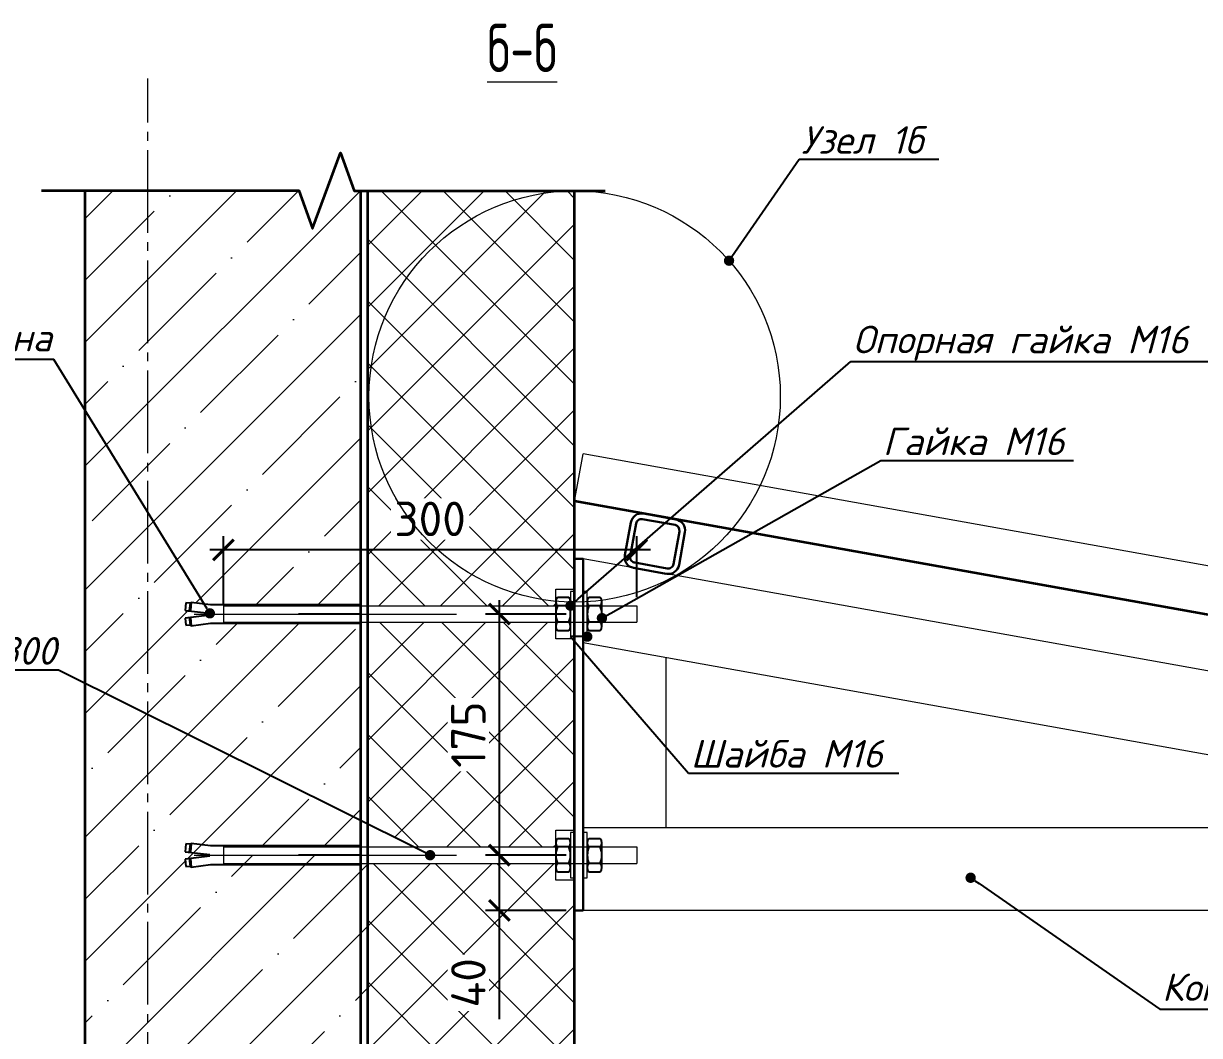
# Model space of a CAD drawing. Header units: millimetres. Extents: x -263990 to 193903, y -164417 to 240530.
# Drawn here: x -108551 to -107698, y -75352 to -74618 of the extents above; entities that cross this region are included whole.
import ezdxf
from ezdxf import colors
from ezdxf.entities.mleader import LeaderData, LeaderLine
from ezdxf.math import Vec2, Vec3

# ---------------------------------------------------------------- set-up
doc = ezdxf.new("R2010")
doc.units = ezdxf.units.MM
doc.header["$LTSCALE"] = 20
doc.linetypes.add('CENTER', pattern=[20, 15, -1.7, 1.6, -1.7])
doc.linetypes.add('DASHED', pattern=[7, 5, -2, 0])
doc.layers.get('0').update_dxf_attribs({"lineweight": 0})
doc.layers.get('Defpoints').update_dxf_attribs({"color": 4})
for name, color, linetype, lineweight in [('_4-6_ Выноски на кровле', 7, 'Continuous', 9), ('Козырьки контур', 7, 'DASHED', 18), ('Контур покрытие козырьков', 7, 'Continuous', 35), ('Лестница на кровлю', 7, 'Continuous', 18), ('Метиз', 200, 'Continuous', 25), ('Оси', 7, 'CENTER', 9), ('Оси_марки', 7, 'Continuous', 18), ('Размеры', 7, 'Continuous', 9), ('Штриховка стены', 252, 'Continuous', 5)]:
    doc.layers.add(name, color=color, linetype=linetype, lineweight=lineweight)
doc.styles.add('GOST Common', font='gost-common.ttf', dxfattribs={"width": 0.9, "height": 350})
doc.styles.add('PDF ISOCPEUR', font='isocpeur.ttf')
doc.styles.add('PDF ISOCPEUR Italic', font='isocpeui.ttf')
doc.dimstyles.new('СПДС размеры', dxfattribs={"dimscale": 100, "dimtxt": 2.5, "dimasz": 1.5, "dimexe": 1, "dimexo": 0.625, "dimgap": 1, "dimtad": 1, "dimdec": 0, "dimtxsty": 'PDF ISOCPEUR', "dimblk": 'ARCHTICK', "dimcen": 2.5, "dimdle": 1, "dimadec": 0, "dimazin": 2, "dimtfac": 0.75, "dimtdec": 0, "dimtmove": 1, "dimatfit": 3, "dimfxl": 1, "dimtfill": 1, "dimtolj": 1, "dimarcsym": 1})

# ---------------------------------------------------------------- blocks, each defined once
blk = doc.blocks.new('Рама козырька')
at = {"layer": 'Лестница на кровлю', "lineweight": 30}
for points in [[(-73.45, 283.62), (-49.95, 287.85)], [(-49.1, 283.83), (-72.81, 279.6)], [(-80.01, 274.31), (-75.77, 250.6), (-80.01, 274.31)], [(-71.75, 251.24), (-75.99, 274.94)], [(-71.75, 251.24), (-75.99, 274.94)], [(-44.56, 280.67), (-40.33, 256.96), (-44.56, 280.67)], [(-40.74, 281.44), (-36.51, 257.74)], [(-36.51, 257.74), (-40.74, 281.44)], [(-43.6, 252.3), (-67.1, 248.06)], [(-66.46, 244.25), (-42.75, 248.49)]]:
    blk.add_lwpolyline(points, dxfattribs=at)
at = {"layer": 'Лестница на кровлю', "lineweight": 18}
for points in [[(-558.56, 155.99), (-42.75, 248.49)], [(-42.75, 248.49), (-6.14, 255.05)], [(-753.29, 60.11), (-6.14, 194.09)], [(-66.04, 183.3), (-66.04, 60.11)], [(-6.14, 60.11), (-1093, 60.11), (-1093, 0), (-6.14, 0)]]:
    blk.add_lwpolyline(points, dxfattribs=at)
at = {"layer": 'Лестница на кровлю', "lineweight": 30}
blk.add_lwpolyline([(-6.14, 0), (0, 0), (0, 255.05), (-6.14, 255.05)], close=True, dxfattribs=at)
for centre, radius, start, end in [((-72.06, 275.68), 8.06, 99.86173, 189.8054), ((-48.55, 280.04), 7.94, 10.16668, 100.16669), ((-48.41, 279.98), 3.92, 10.16668, 100.16669), ((-48.41, 279.98), 3.92, 10.16668, 100.16669), ((-71.93, 275.59), 4.11, 102.8156, 189.06934), ((-44.1, 256.13), 3.87, 277.42388, 12.47476), ((-43.98, 256.05), 7.66, 278.59627, 12.73698), ((-67.96, 252), 7.94, 190.16668, 280.16669), ((-67.96, 252), 7.94, 190.16668, 280.16669), ((-67.85, 251.96), 3.97, 190.49152, 280.93473)]:
    blk.add_arc(centre, radius, start, end, dxfattribs=at)
blk = doc.blocks.new('_ArchTick')
at = {"color": 0, "linetype": 'ByBlock', "const_width": 0.15}
blk.add_lwpolyline([(-0.5, -0.5), (0.5, 0.5)], dxfattribs=at)
blk = doc.blocks.new('*D691')
at = {"layer": 'Defpoints', "color": 0, "transparency": 16777216}
for p in [(-108205.94, -75221.4), (-108151.37, -75221.4), (-108151.37, -75261.4)]:
    blk.add_point(p, dxfattribs=at)
at = {"layer": 'Размеры', "color": 0, "lineweight": -2, "transparency": 16777216}
for p, q in [((-108205.94, -75271.4), (-108205.94, -75211.4)), ((-108157.62, -75221.4), (-108215.94, -75221.4)), ((-108157.62, -75261.4), (-108215.94, -75261.4)), ((-108205.94, -75340.26), (-108205.94, -75261.4))]:
    blk.add_line(p, q, dxfattribs=at)
at = {"layer": 'Размеры', "color": 0, "lineweight": -2, "transparency": 16777216, "xscale": 15, "yscale": 15, "zscale": 15}
for p, rotation in [((-108205.94, -75221.4), 90), ((-108205.94, -75261.4), 270)]:
    blk.add_blockref('_ArchTick', p, dxfattribs=dict(at, rotation=rotation))
at = {"layer": 'Размеры', "color": 0, "transparency": 16777216, "insert": (-108228.44, -75314.01), "char_height": 25, "attachment_point": 5, "rotation": 90, "style": 'PDF ISOCPEUR', "bg_fill": 3, "box_fill_scale": 1.1, "bg_fill_color": 256, "bg_fill_true_color": 13158600, "bg_fill_transparency": 0}
blk.add_mtext('\\A1;40', dxfattribs=at)
blk = doc.blocks.new('*D692')
at = {"layer": 'Defpoints', "color": 0, "transparency": 16777216}
for p in [(-108205.94, -75046.4), (-108151.37, -75046.4), (-108151.37, -75221.4)]:
    blk.add_point(p, dxfattribs=at)
at = {"layer": 'Размеры', "color": 0, "lineweight": -2, "transparency": 16777216}
for p, q in [((-108205.94, -75231.4), (-108205.94, -75036.4)), ((-108157.62, -75046.4), (-108215.94, -75046.4)), ((-108157.62, -75221.4), (-108215.94, -75221.4))]:
    blk.add_line(p, q, dxfattribs=at)
at = {"layer": 'Размеры', "color": 0, "lineweight": -2, "transparency": 16777216, "xscale": 15, "yscale": 15, "zscale": 15}
for p, rotation in [((-108205.94, -75046.4), 90), ((-108205.94, -75221.4), 270)]:
    blk.add_blockref('_ArchTick', p, dxfattribs=dict(at, rotation=rotation))
at = {"layer": 'Размеры', "color": 0, "transparency": 16777216, "insert": (-108228.44, -75133.9), "char_height": 25, "attachment_point": 5, "rotation": 90, "style": 'PDF ISOCPEUR', "bg_fill": 3, "box_fill_scale": 1.1, "bg_fill_color": 256, "bg_fill_true_color": 13158600, "bg_fill_transparency": 0}
blk.add_mtext('\\A1;175', dxfattribs=at)
blk = doc.blocks.new('*D698')
at = {"layer": 'Defpoints', "color": 0, "transparency": 16777216}
for p in [(-108406.07, -74999.9), (-108106.31, -75040.4), (-108406.07, -75046.4)]:
    blk.add_point(p, dxfattribs=at)
at = {"layer": 'Размеры', "color": 0, "lineweight": -2, "transparency": 16777216}
for p, q in [((-108406.07, -75040.15), (-108406.07, -74989.9)), ((-108106.31, -75034.15), (-108106.31, -74989.9)), ((-108096.31, -74999.9), (-108416.07, -74999.9))]:
    blk.add_line(p, q, dxfattribs=at)
at = {"layer": 'Размеры', "color": 0, "lineweight": -2, "transparency": 16777216, "xscale": 15, "yscale": 15, "zscale": 15, "rotation": 180}
blk.add_blockref('_ArchTick', (-108406.07, -74999.9), dxfattribs=at)
at = {"layer": 'Размеры', "color": 0, "lineweight": -2, "transparency": 16777216, "xscale": 15, "yscale": 15, "zscale": 15}
blk.add_blockref('_ArchTick', (-108106.31, -74999.9), dxfattribs=at)
at = {"layer": 'Размеры', "color": 0, "transparency": 16777216, "insert": (-108256.19, -74977.4), "char_height": 25, "attachment_point": 5, "style": 'PDF ISOCPEUR', "bg_fill": 3, "box_fill_scale": 1.1, "bg_fill_color": 256, "bg_fill_true_color": 13158600, "bg_fill_transparency": 0}
blk.add_mtext('\\A1;300', dxfattribs=at)
blk = doc.blocks.new('_Dot')
at = {"color": 0, "linetype": 'ByBlock', "lineweight": -2}
blk.add_line((-0.5, 0), (-1, 0), dxfattribs=at)
at = {"color": 0, "linetype": 'ByBlock', "const_width": 0.5}
blk.add_lwpolyline([(-0.25, 0, 1), (0.25, 0, 1)], format="xyb", close=True, dxfattribs=at)

msp = doc.modelspace()

# ---------------------------------------------------------------- hatches: boundary and pattern name
at = {"layer": 'Штриховка стены'}
h = msp.add_hatch(dxfattribs=at)
h.set_pattern_fill('ANSI35', color=256, scale=10)
h.set_pattern_definition([(45, (-106592.974, -50844.34), (-44.90128, 44.90128), []), (45, (-106548.07, -50844.34), (-44.90128, 44.90128), [79.375, -15.875, 0, -15.875])])
h.paths.add_polyline_path([(-108306.3718, -74739.35055), (-108311.37197, -74739.34751), (-108321.26009, -74711.83228), (-108341.48351, -74766.69999), (-108351.37163, -74739.18475), (-108460.98755, -74739.11976), (-108460.98755, -74972.58434), (-108420.13032, -75039.12636), (-108415.47498, -75039.69806), (-108306.3718, -75039.69806)])
h.paths.add_polyline_path([(-108460.98755, -74739.11976), (-108506.3718, -74739.09286), (-108506.3718, -74898.66939), (-108460.98755, -74972.58434)])
h.paths.add_polyline_path([(-108460.98755, -74972.58434), (-108506.3718, -74898.66939), (-108506.3718, -75096.7926), (-108460.98755, -75119.3963)])
h.paths.add_polyline_path([(-108306.3718, -75053.09463), (-108415.47498, -75053.09463), (-108429.61581, -75055.07931), (-108430.11197, -75054.33506), (-108433.33707, -75054.58314), (-108433.83324, -75049.37337), (-108417.222, -75047.29696, -0.242363936), (-108417.83468, -75045.69312), (-108433.83324, -75043.9155), (-108433.33707, -75038.20956), (-108430.11197, -75038.45764), (-108429.61581, -75037.96147), (-108420.13032, -75039.12636), (-108460.98755, -74972.58434), (-108460.98755, -75119.3963), (-108306.3718, -75196.4029)])
h.paths.add_polyline_path([(-108460.98755, -75119.3963), (-108460.98755, -75587.94459), (-108351.37163, -75588.00958), (-108341.48351, -75615.52481), (-108321.26009, -75560.6571), (-108311.37197, -75588.17234), (-108301.3718, -75588.17841), (-108301.3718, -75221.39635), (-108406.07073, -75221.39635), (-108406.07073, -75214.69806), (-108415.47498, -75214.69806), (-108429.61581, -75212.96147), (-108430.14611, -75219.32518), (-108433.83324, -75218.9155), (-108433.33707, -75213.20956), (-108430.11197, -75213.45764), (-108429.61581, -75212.96147), (-108415.47498, -75214.69806), (-108306.3718, -75214.69806), (-108301.3718, -75214.71552), (-108301.3718, -75198.89316)])
h.paths.add_polyline_path([(-108430.10952, -75223.9079), (-108429.61581, -75230.07931), (-108430.11197, -75229.33506), (-108433.33707, -75229.58314), (-108433.83324, -75224.37337)], flags=16)
h.paths.add_polyline_path([(-108407.52924, -75550.3961, -1), (-108411.23436, -75549.81768, -1)], flags=16)
h.paths.add_polyline_path([(-108460.98755, -75119.3963), (-108506.3718, -75096.7926), (-108506.3718, -75534.96551), (-108460.98755, -75542.05057)])
h.paths.add_polyline_path([(-108460.98755, -75542.05057), (-108506.3718, -75534.96551), (-108506.3718, -75587.91768), (-108460.98755, -75587.94459)])
h = msp.add_hatch(dxfattribs=at)
h.set_pattern_fill('ANSI37', color=256, scale=10)
h.set_pattern_definition([(45, (-106592.974, -50844.338), (-22.45064, 22.45064), []), (135, (-106592.974, -50844.338), (-22.45064, -22.45064), [])])
h.paths.add_polyline_path([(-108151.3718, -74739.44467), (-108301.3718, -74739.35359), (-108301.3718, -75040.39635), (-108166.61775, -75040.39635), (-108165.03131, -75038.80992), (-108165.03131, -75037.39635), (-108165.03131, -75028.32177), (-108151.3718, -75028.32177), (-108151.3718, -75006.34891)])
h.paths.add_polyline_path([(-108151.3718, -75064.47093), (-108153.46552, -75064.47093, -0.257726082), (-108155.27808, -75064.47093), (-108165.03131, -75064.47093), (-108165.03131, -75052.39635), (-108301.3718, -75052.39635), (-108301.3718, -75198.89316), (-108268.23628, -75215.39635), (-108166.61775, -75215.39635), (-108165.03131, -75213.80992), (-108165.03131, -75212.39635), (-108165.03131, -75203.32177), (-108151.3718, -75203.32177)])
h.paths.add_polyline_path([(-108151.3718, -75239.47093), (-108165.03131, -75239.47093), (-108165.03131, -75227.39635), (-108301.3718, -75227.39635), (-108301.3718, -75575.26368), (-108300.96753, -75576.06207), (-108294.83032, -75588.18238), (-108151.3718, -75588.2695)])
h.paths.add_polyline_path([(-108179.90622, -75530.44412, -1), (-108177.91863, -75533.62405, -1)], flags=16)
h.paths.add_polyline_path([(-108199.69018, -75339.01329), (-108199.69018, -75289.01329), (-108259.69018, -75289.01329), (-108259.69018, -75339.01329)], flags=24)
h.paths.add_polyline_path([(-108256.3718, -75452.78636), (-108196.3718, -75452.78636), (-108196.3718, -75392.78636), (-108256.3718, -75392.78636)], flags=24)

# ---------------------------------------------------------------- linework, layer by layer
at = {"ltscale": 5}
for p, q in [((-108165.03131, -75064.47093), (-108165.03131, -75028.32177)), ((-108165.03131, -75028.32177), (-108151.3718, -75028.32177)), ((-108151.3718, -75029.9632), (-108154.3718, -75029.9632)), ((-108154.3718, -75029.9632), (-108154.3718, -75062.8295)), ((-108151.3718, -75062.8295), (-108151.3718, -75029.9632)), ((-108142.23373, -75029.9632), (-108145.23373, -75029.9632)), ((-108145.23373, -75029.9632), (-108145.23373, -75062.8295)), ((-108142.23373, -75062.8295), (-108142.23373, -75029.9632)), ((-108406.07073, -75040.39635), (-108106.30794, -75040.39635)), ((-108406.07073, -75040.39635), (-108406.07073, -75052.39635)), ((-108106.30794, -75040.39635), (-108106.30794, -75052.39635)), ((-108406.07073, -75052.39635), (-108106.30794, -75052.39635)), ((-108151.3718, -75064.47093), (-108165.03131, -75064.47093)), ((-108154.3718, -75062.8295), (-108151.3718, -75062.8295)), ((-108145.23373, -75062.8295), (-108142.23373, -75062.8295)), ((-108142.23373, -75204.9632), (-108145.23373, -75204.9632)), ((-108145.23373, -75204.9632), (-108145.23373, -75237.8295)), ((-108142.23373, -75237.8295), (-108142.23373, -75204.9632)), ((-108406.07073, -75215.39635), (-108406.07073, -75227.39635)), ((-108106.30794, -75215.39635), (-108106.30794, -75227.39635)), ((-108145.23373, -75237.8295), (-108142.23373, -75237.8295))]:
    msp.add_line(p, q, dxfattribs=at)
at = {"linetype": 'Continuous', "lineweight": -2}
for p, q in [((-108433.33707, -75038.20956), (-108433.83324, -75043.9155)), ((-108433.83324, -75043.9155), (-108415.97115, -75045.90018)), ((-108433.83324, -75043.9155), (-108433.83324, -75043.9155)), ((-108430.11197, -75038.45764), (-108433.33707, -75038.20956)), ((-108433.33707, -75038.20956), (-108433.33707, -75038.20956)), ((-108430.60814, -75043.9155), (-108430.11197, -75038.45764)), ((-108429.61581, -75037.96147), (-108430.11197, -75038.45764)), ((-108429.61581, -75037.96147), (-108430.11197, -75043.9155)), ((-108430.11197, -75038.45764), (-108430.11197, -75038.45764)), ((-108430.11197, -75038.45764), (-108430.11197, -75038.45764)), ((-108430.11197, -75043.9155), (-108430.11197, -75043.9155)), ((-108415.47498, -75039.69806), (-108429.61581, -75037.96147)), ((-108429.61581, -75037.96147), (-108429.61581, -75037.96147)), ((-108306.3718, -75039.69806), (-108415.47498, -75039.69806)), ((-108415.97115, -75047.1406), (-108433.83324, -75049.37337)), ((-108433.83324, -75049.37337), (-108433.83324, -75049.37337)), ((-108433.83324, -75049.37337), (-108433.33707, -75054.58314)), ((-108430.11197, -75054.33506), (-108430.60814, -75048.8772)), ((-108430.60814, -75048.8772), (-108430.60814, -75048.8772)), ((-108430.11197, -75048.8772), (-108429.61581, -75055.07931)), ((-108429.61581, -75055.07931), (-108415.47498, -75053.09463)), ((-108415.47498, -75053.09463), (-108306.3718, -75053.09463)), ((-108306.3718, -75046.39635), (-108351.77129, -75046.39635)), ((-108351.77129, -75046.39635), (-108351.77129, -75046.39635)), ((-108306.3718, -75053.09463), (-108306.3718, -75053.09463)), ((-108433.33707, -75054.58314), (-108430.11197, -75054.33506)), ((-108433.33707, -75054.58314), (-108433.33707, -75054.58314)), ((-108430.11197, -75054.33506), (-108430.11197, -75054.33506)), ((-108430.11197, -75054.33506), (-108429.61581, -75055.07931)), ((-108429.61581, -75055.07931), (-108429.61581, -75055.07931)), ((-108429.61581, -75055.07931), (-108429.61581, -75055.07931)), ((-108433.33707, -75213.20956), (-108433.83324, -75218.9155)), ((-108430.11197, -75213.45764), (-108433.33707, -75213.20956)), ((-108433.33707, -75213.20956), (-108433.33707, -75213.20956)), ((-108430.60814, -75218.9155), (-108430.11197, -75213.45764)), ((-108429.61581, -75212.96147), (-108430.11197, -75213.45764)), ((-108429.61581, -75212.96147), (-108430.11197, -75218.9155)), ((-108430.11197, -75213.45764), (-108430.11197, -75213.45764)), ((-108430.11197, -75213.45764), (-108430.11197, -75213.45764)), ((-108415.47498, -75214.69806), (-108429.61581, -75212.96147)), ((-108429.61581, -75212.96147), (-108429.61581, -75212.96147)), ((-108306.3718, -75214.69806), (-108415.47498, -75214.69806)), ((-108433.83324, -75218.9155), (-108415.97115, -75220.90018)), ((-108433.83324, -75218.9155), (-108433.83324, -75218.9155)), ((-108415.97115, -75222.1406), (-108433.83324, -75224.37337)), ((-108430.11197, -75218.9155), (-108430.11197, -75218.9155)), ((-108306.3718, -75221.39635), (-108351.77129, -75221.39635)), ((-108351.77129, -75221.39635), (-108351.77129, -75221.39635)), ((-108433.83324, -75224.37337), (-108433.83324, -75224.37337)), ((-108433.83324, -75224.37337), (-108433.33707, -75229.58314)), ((-108433.33707, -75229.58314), (-108430.11197, -75229.33506)), ((-108433.33707, -75229.58314), (-108433.33707, -75229.58314)), ((-108430.11197, -75229.33506), (-108430.60814, -75223.8772)), ((-108430.60814, -75223.8772), (-108430.60814, -75223.8772)), ((-108430.11197, -75223.8772), (-108429.61581, -75230.07931)), ((-108430.11197, -75229.33506), (-108430.11197, -75229.33506)), ((-108430.11197, -75229.33506), (-108429.61581, -75230.07931)), ((-108429.61581, -75230.07931), (-108415.47498, -75228.09463)), ((-108429.61581, -75230.07931), (-108429.61581, -75230.07931)), ((-108429.61581, -75230.07931), (-108429.61581, -75230.07931)), ((-108415.47498, -75228.09463), (-108306.3718, -75228.09463)), ((-108306.3718, -75228.09463), (-108306.3718, -75228.09463))]:
    msp.add_line(p, q, dxfattribs=at)
at = {"linetype": 'Continuous', "ltscale": 5}
msp.add_line((-108166.61775, -75040.39635), (-108165.03131, -75038.80992), dxfattribs=at)
at = {"ltscale": 100}
msp.add_line((-108427.23288, -75046.39635), (-108237.13933, -75046.39635), dxfattribs=at)
msp.add_line((-108427.23288, -75046.39635), (-108237.13933, -75046.39635), dxfattribs=at)
at = {"layer": 'Контур покрытие козырьков', "linetype": 'Continuous'}
msp.add_lwpolyline([(-108538.00355, -74739.0741), (-108351.37163, -74739.18475), (-108341.48351, -74766.69999), (-108321.26009, -74711.83228), (-108311.37197, -74739.34751), (-108129.15336, -74739.45816)], dxfattribs=at)
at = {"layer": 'Контур покрытие козырьков'}
for points in [[(-108506.3718, -75588.09096), (-108506.3718, -74739.26613)], [(-108306.3718, -75588.09096), (-108306.3718, -74739.26613)], [(-108301.3718, -75588.09096), (-108301.3718, -74739.26613)], [(-106970.45821, -75176.41429), (-108151.3718, -74964.54176)]]:
    msp.add_lwpolyline(points, dxfattribs=at)
at = {"layer": 'Контур покрытие козырьков', "lineweight": 18}
for points in [[(-108151.3718, -74964.54176), (-108145.191, -74930.09183)], [(-106964.27741, -75141.96436), (-108145.191, -74930.09183)]]:
    msp.add_lwpolyline(points, dxfattribs=at)
at = {"layer": 'Метиз', "ltscale": 100}
for p, q in [((-108155.5718, -75040.39635), (-108163.83131, -75040.39635)), ((-108132.77422, -75040.39635), (-108141.03373, -75040.39635)), ((-108155.5718, -75052.39635), (-108163.83131, -75052.39635)), ((-108132.77422, -75052.39635), (-108141.03373, -75052.39635)), ((-108132.77422, -75215.39635), (-108141.03373, -75215.39635)), ((-108132.77422, -75227.39635), (-108141.03373, -75227.39635))]:
    msp.add_line(p, q, dxfattribs=at)
for points in [[(-108155.5718, -75034.39635), (-108163.83131, -75034.39635)], [(-108132.77422, -75034.39635), (-108141.03373, -75034.39635)], [(-108165.03131, -75037.39635), (-108165.03131, -75055.39635)], [(-108154.3718, -75055.39635), (-108154.3718, -75037.39635)], [(-108142.23373, -75037.39635), (-108142.23373, -75055.39635)], [(-108131.57422, -75055.39635), (-108131.57422, -75037.39635)], [(-108163.83131, -75058.39635), (-108155.5718, -75058.39635)], [(-108141.03373, -75058.39635), (-108132.77422, -75058.39635)], [(-108142.23373, -75212.39635), (-108142.23373, -75230.39635)], [(-108132.77422, -75209.39635), (-108141.03373, -75209.39635)], [(-108131.57422, -75230.39635), (-108131.57422, -75212.39635)], [(-108141.03373, -75233.39635), (-108132.77422, -75233.39635)]]:
    msp.add_lwpolyline(points, dxfattribs=at)
for centre, radius, start, end in [((-108160.68131, -75037.39635), 4.35, 136.39718103, 223.60281897), ((-108158.7218, -75037.39635), 4.35, 316.39718103, 43.60281897), ((-108137.88373, -75037.39635), 4.35, 136.39718103, 223.60281897), ((-108135.92422, -75037.39635), 4.35, 316.39718103, 43.60281897), ((-108149.43131, -75046.39635), 15.6, 157.38013505, 202.61986495), ((-108169.9718, -75046.39635), 15.6, 337.38013505, 22.61986495), ((-108126.63373, -75046.39635), 15.6, 157.38013505, 202.61986495), ((-108147.17422, -75046.39635), 15.6, 337.38013505, 22.61986495), ((-108160.68131, -75055.39635), 4.35, 136.39718103, 223.60281897), ((-108158.7218, -75055.39635), 4.35, 316.39718103, 43.60281897), ((-108137.88373, -75055.39635), 4.35, 136.39718103, 223.60281897), ((-108135.92422, -75055.39635), 4.35, 316.39718103, 43.60281897), ((-108137.88373, -75212.39635), 4.35, 136.39718103, 223.60281897), ((-108135.92422, -75212.39635), 4.35, 316.39718103, 43.60281897), ((-108126.63373, -75221.39635), 15.6, 157.38013505, 202.61986495), ((-108147.17422, -75221.39635), 15.6, 337.38013505, 22.61986495), ((-108137.88373, -75230.39635), 4.35, 136.39718103, 223.60281897), ((-108135.92422, -75230.39635), 4.35, 316.39718103, 43.60281897)]:
    msp.add_arc(centre, radius, start, end, dxfattribs=at)
at = {"layer": 'Оси', "color": 7, "lineweight": 5, "ltscale": 0.2}
msp.add_line((-108460.98755, -75729.82094), (-108460.98755, -74657.8161), dxfattribs=at)

# ---------------------------------------------------------------- block references
at = {"layer": 'Козырьки контур', "xscale": -1}
msp.add_blockref('Рама козырька', (-108151.3718, -75261.39635), dxfattribs=at)

# ---------------------------------------------------------------- texts
at = {"layer": 'Оси_марки', "color": 7, "insert": (-108214.76338, -74618.2193), "char_height": 35, "width": 46.1772, "attachment_point": 1, "style": 'GOST Common'}
msp.add_mtext('{\\Lб-б}', dxfattribs=at)

# ---------------------------------------------------------------- leaders
at = {"layer": '_4-6_ Выноски на кровле'}
ml = msp.add_multileader_mtext('Standard', dxfattribs=at)
ml.set_content('Узел 1б', color=256, style='PDF ISOCPEUR Italic')
ml.set_leader_properties()
ml.set_arrow_properties(name='DOT')
ml.build(insert=Vec2(0, 0))
ml.multileader.update_dxf_attribs({"text_left_attachment_type": 6, "text_right_attachment_type": 6, "dogleg_length": 0.36, "arrow_head_size": 7.5, "scale": 10})
ctx = ml.context
ctx.base_point, ctx.scale, ctx.char_height, ctx.arrow_head_size, ctx.landing_gap_size, ctx.plane_origin = Vec3(-107988.51776, -74716.49227), 10, 20, 7.5, 1.5, Vec3(-108250.91898, -75660.51178)
ctx.left_attachment, ctx.right_attachment = 6, 6
notes = []
notes.append((ctx, [(0, (1, 1, 0), (-107988.55376, -74716.49227), (1, 0), 0.036, [(0, [(-108039.39048, -74790.05408)], 0, [])])]))
ctx.mtext.insert, ctx.mtext.width, ctx.mtext.flow_direction = Vec3(-107987.01776, -74692.49227), 618.7368759, 5
ml = msp.add_multileader_mtext('Standard', dxfattribs=at)
ml.set_content('Шпилька М16х300', color=256, style='PDF ISOCPEUR Italic')
ml.set_leader_properties()
ml.set_arrow_properties(name='DOT')
ml.build(insert=Vec2(0, 0))
ml.multileader.update_dxf_attribs({"text_left_attachment_type": 6, "text_right_attachment_type": 6, "dogleg_length": 0.36, "arrow_head_size": 7.5, "scale": 10})
ctx = ml.context
ctx.base_point, ctx.scale, ctx.char_height, ctx.arrow_head_size, ctx.landing_gap_size, ctx.plane_origin = Vec3(-108756.74474, -75087.12408), 10, 20, 7.5, 1.5, Vec3(-109013.59922, -76158.63987)
ctx.left_attachment, ctx.right_attachment, ctx.text_align_type = 6, 6, 2
notes.append((ctx, [(1, (1, 1, 0), (-108525.7845, -75087.12408), (-1, 0), 0.036, [(0, [(-108256.18934, -75221.39635)], 0, [])])]))
ctx.mtext.insert, ctx.mtext.width, ctx.mtext.alignment, ctx.mtext.flow_direction = Vec3(-108527.3205, -75063.12408), 618.7368759, 3, 5
ml = msp.add_multileader_mtext('Standard', dxfattribs=at)
ml.set_content('Конструкция рамы козырька К-1', color=256, style='PDF ISOCPEUR Italic')
ml.set_leader_properties()
ml.set_arrow_properties(name='DOT')
ml.build(insert=Vec2(0, 0))
ml.multileader.update_dxf_attribs({"text_left_attachment_type": 6, "text_right_attachment_type": 6, "dogleg_length": 0.36, "arrow_head_size": 7.5, "scale": 10})
ctx = ml.context
ctx.base_point, ctx.scale, ctx.char_height, ctx.arrow_head_size, ctx.landing_gap_size, ctx.plane_origin = Vec3(-107726.86414, -75333.11284), 10, 20, 7.5, 1.5, Vec3(-107851.93221, -76517.5238)
ctx.left_attachment, ctx.right_attachment = 6, 6
notes.append((ctx, [(0, (1, 1, 0), (-107726.90014, -75333.11284), (1, 0), 0.036, [(0, [(-107864.12362, -75237.75409)], 0, [])])]))
ctx.mtext.insert, ctx.mtext.flow_direction = Vec3(-107725.36414, -75307.11284), 5
for ctx, leaders in notes:
    for number, flags, end, landing, length, lines in leaders:
        leader = LeaderData()
        leader.index, (leader.has_last_leader_line, leader.has_dogleg_vector, leader.attachment_direction) = number, flags
        leader.last_leader_point, leader.dogleg_vector, leader.dogleg_length = Vec3(end), Vec3(landing), length
        for number, points, colour, breaks in lines:
            line = LeaderLine()
            line.index, line.vertices, line.color, line.breaks = number, Vec3.list(points), colors.encode_raw_color(colour), breaks
            leader.lines.append(line)
        ctx.leaders.append(leader)

# ---------------------------------------------------------------- next in the draw order: dimensions: what is measured, and where the dimension line sits
at = {"layer": 'Размеры'}
dim = msp.add_linear_dim(base=(-108205.94018, -75221.39635), p1=(-108151.3718, -75261.39635), p2=(-108151.3718, -75221.39635), angle=90, dimstyle='СПДС размеры', override={"dimscale": 10}, dxfattribs=at)
dim.commit()
dim.dimension.update_dxf_attribs({"geometry": '*D691', "text_midpoint": (-108194.70001, -75314.01329), "dimtype": 160})

# ---------------------------------------------------------------- next in the draw order: linework, layer by layer
at = {"ltscale": 5}
for p, q in [((-108151.3718, -75239.47093), (-108165.03131, -75239.47093)), ((-108154.3718, -75237.8295), (-108151.3718, -75237.8295))]:
    msp.add_line(p, q, dxfattribs=at)

# ---------------------------------------------------------------- next in the draw order: dimensions: what is measured, and where the dimension line sits
at = {"layer": 'Размеры'}
dim = msp.add_linear_dim(base=(-108205.94018, -75046.39635), p1=(-108151.3718, -75221.39635), p2=(-108151.3718, -75046.39635), angle=90, dimstyle='СПДС размеры', override={"dimscale": 10}, dxfattribs=at)
dim.commit()
dim.dimension.update_dxf_attribs({"geometry": '*D692', "text_midpoint": (-108228.44018, -75133.89635)})

# ---------------------------------------------------------------- next in the draw order: linework, layer by layer
at = {"ltscale": 5}
for p, q in [((-108165.03131, -75239.47093), (-108165.03131, -75203.32177)), ((-108165.03131, -75203.32177), (-108151.3718, -75203.32177)), ((-108151.3718, -75204.9632), (-108154.3718, -75204.9632)), ((-108154.3718, -75204.9632), (-108154.3718, -75237.8295)), ((-108151.3718, -75237.8295), (-108151.3718, -75204.9632)), ((-108406.07073, -75215.39635), (-108106.30794, -75215.39635)), ((-108406.07073, -75227.39635), (-108106.30794, -75227.39635))]:
    msp.add_line(p, q, dxfattribs=at)
at = {"linetype": 'Continuous', "ltscale": 5}
msp.add_line((-108166.61775, -75215.39635), (-108165.03131, -75213.80992), dxfattribs=at)
at = {"ltscale": 100}
msp.add_line((-108427.23288, -75221.39635), (-108237.13933, -75221.39635), dxfattribs=at)
msp.add_line((-108427.23288, -75221.39635), (-108237.13933, -75221.39635), dxfattribs=at)
at = {"layer": 'Контур покрытие козырьков'}
msp.add_lwpolyline([(-108151.3718, -75588.09096), (-108151.3718, -74739.26613)], dxfattribs=at)
at = {"layer": 'Метиз', "ltscale": 100}
for p, q in [((-108155.5718, -75215.39635), (-108163.83131, -75215.39635)), ((-108155.5718, -75227.39635), (-108163.83131, -75227.39635))]:
    msp.add_line(p, q, dxfattribs=at)
for points in [[(-108165.03131, -75212.39635), (-108165.03131, -75230.39635)], [(-108155.5718, -75209.39635), (-108163.83131, -75209.39635)], [(-108154.3718, -75230.39635), (-108154.3718, -75212.39635)], [(-108163.83131, -75233.39635), (-108155.5718, -75233.39635)]]:
    msp.add_lwpolyline(points, dxfattribs=at)
for centre, radius, start, end in [((-108160.68131, -75212.39635), 4.35, 136.39718103, 223.60281897), ((-108158.7218, -75212.39635), 4.35, 316.39718103, 43.60281897), ((-108149.43131, -75221.39635), 15.6, 157.38013505, 202.61986495), ((-108169.9718, -75221.39635), 15.6, 337.38013505, 22.61986495), ((-108160.68131, -75230.39635), 4.35, 136.39718103, 223.60281897), ((-108158.7218, -75230.39635), 4.35, 316.39718103, 43.60281897)]:
    msp.add_arc(centre, radius, start, end, dxfattribs=at)

# ---------------------------------------------------------------- next in the draw order: leaders
at = {"layer": '_4-6_ Выноски на кровле'}
ml = msp.add_multileader_mtext('Standard', dxfattribs=at)
ml.set_content('Шайба М16', color=256, style='PDF ISOCPEUR Italic')
ml.set_leader_properties()
ml.set_arrow_properties(name='DOT')
ml.build(insert=Vec2(0, 0))
ml.multileader.update_dxf_attribs({"text_left_attachment_type": 6, "text_right_attachment_type": 6, "dogleg_length": 0.36, "arrow_head_size": 7.5, "scale": 10})
ctx = ml.context
ctx.base_point, ctx.scale, ctx.char_height, ctx.arrow_head_size, ctx.landing_gap_size, ctx.plane_origin = Vec3(-108068.70946, -75161.81858), 10, 20, 7.5, 1.5, Vec3(-108304.39132, -76153.03968)
ctx.left_attachment, ctx.right_attachment = 6, 6
notes = []
notes.append((ctx, [(0, (1, 1, 0), (-108068.74546, -75161.81858), (1, 0), 0.036, [(1, [(-108142.23373, -75062.8295), (-108154.3718, -75062.8295)], 0, [])])]))
ctx.mtext.insert, ctx.mtext.width, ctx.mtext.flow_direction = Vec3(-108067.20946, -75137.81858), 618.7368759, 5
for ctx, leaders in notes:
    for number, flags, end, landing, length, lines in leaders:
        leader = LeaderData()
        leader.index, (leader.has_last_leader_line, leader.has_dogleg_vector, leader.attachment_direction) = number, flags
        leader.last_leader_point, leader.dogleg_vector, leader.dogleg_length = Vec3(end), Vec3(landing), length
        for number, points, colour, breaks in lines:
            line = LeaderLine()
            line.index, line.vertices, line.color, line.breaks = number, Vec3.list(points), colors.encode_raw_color(colour), breaks
            leader.lines.append(line)
        ctx.leaders.append(leader)

# ---------------------------------------------------------------- next in the draw order: dimensions: what is measured, and where the dimension line sits
at = {"layer": 'Размеры'}
dim = msp.add_linear_dim(base=(-108406.07073, -74999.89577), p1=(-108106.30794, -75040.39635), p2=(-108406.07073, -75046.39635), dimstyle='СПДС размеры', override={"dimscale": 10}, dxfattribs=at)
dim.commit()
dim.dimension.update_dxf_attribs({"geometry": '*D698', "text_midpoint": (-108256.18934, -74977.39577)})

# ---------------------------------------------------------------- next in the draw order: linework, layer by layer
at = {"layer": 'Штриховка стены'}
msp.add_circle((-108151.36037, -74888.6123), 149.16762, dxfattribs=at)

# ---------------------------------------------------------------- next in the draw order: leaders
at = {"layer": '_4-6_ Выноски на кровле'}
ml = msp.add_multileader_mtext('Standard', dxfattribs=at)
ml.set_content('Клиновой анкер для бетона', color=256, style='PDF ISOCPEUR Italic')
ml.set_leader_properties()
ml.set_arrow_properties(name='DOT')
ml.build(insert=Vec2(0, 0))
ml.multileader.update_dxf_attribs({"text_left_attachment_type": 6, "text_right_attachment_type": 6, "dogleg_length": 0.36, "arrow_head_size": 7.5, "scale": 10})
ctx = ml.context
ctx.base_point, ctx.scale, ctx.char_height, ctx.arrow_head_size, ctx.landing_gap_size, ctx.plane_origin = Vec3(-108895.72895, -74861.79791), 10, 20, 7.5, 1.5, Vec3(-109016.82585, -75933.3137)
ctx.left_attachment, ctx.right_attachment, ctx.text_align_type = 6, 6, 2
notes = []
notes.append((ctx, [(1, (1, 1, 0), (-108529.01113, -74861.79791), (-1, 0), 0.036, [(0, [(-108415.97115, -75045.90018)], 0, [])])]))
ctx.mtext.insert, ctx.mtext.width, ctx.mtext.alignment, ctx.mtext.flow_direction = Vec3(-108530.54713, -74835.79791), 618.7368759, 3, 5
ml = msp.add_multileader_mtext('Standard', dxfattribs=at)
ml.set_content('Опорная гайка М16', color=256, style='PDF ISOCPEUR Italic')
ml.set_leader_properties()
ml.set_arrow_properties(name='DOT')
ml.build(insert=Vec2(0, 0))
ml.multileader.update_dxf_attribs({"text_left_attachment_type": 6, "text_right_attachment_type": 6, "dogleg_length": 0.36, "arrow_head_size": 7.5, "scale": 10})
ctx = ml.context
ctx.base_point, ctx.scale, ctx.char_height, ctx.arrow_head_size, ctx.landing_gap_size, ctx.plane_origin = Vec3(-107951.0743, -74863.25056), 10, 20, 7.5, 1.5, Vec3(-108350.08597, -75896.93395)
ctx.left_attachment, ctx.right_attachment = 6, 6
notes.append((ctx, [(0, (1, 1, 0), (-107951.1103, -74863.25056), (1, 0), 0.036, [(0, [(-108154.3718, -75040.39635)], 0, [])])]))
ctx.mtext.insert, ctx.mtext.width, ctx.mtext.flow_direction = Vec3(-107949.5743, -74837.25056), 618.7368759, 5
ml = msp.add_multileader_mtext('Standard', dxfattribs=at)
ml.set_content('Гайка М16', color=256, style='PDF ISOCPEUR Italic')
ml.set_leader_properties()
ml.set_arrow_properties(name='DOT')
ml.build(insert=Vec2(0, 0))
ml.multileader.update_dxf_attribs({"text_left_attachment_type": 6, "text_right_attachment_type": 6, "dogleg_length": 0.36, "arrow_head_size": 7.5, "scale": 10})
ctx = ml.context
ctx.base_point, ctx.scale, ctx.char_height, ctx.arrow_head_size, ctx.landing_gap_size, ctx.plane_origin = Vec3(-107929.3396, -74935.10131), 10, 20, 7.5, 1.5, Vec3(-108327.28839, -75905.93395)
ctx.left_attachment, ctx.right_attachment = 6, 6
notes.append((ctx, [(0, (1, 1, 0), (-107929.3756, -74935.10131), (1, 0), 0.036, [(0, [(-108131.57422, -75049.39635)], 0, [])])]))
ctx.mtext.insert, ctx.mtext.width, ctx.mtext.flow_direction = Vec3(-107927.8396, -74911.10131), 618.7368759, 5
for ctx, leaders in notes:
    for number, flags, end, landing, length, lines in leaders:
        leader = LeaderData()
        leader.index, (leader.has_last_leader_line, leader.has_dogleg_vector, leader.attachment_direction) = number, flags
        leader.last_leader_point, leader.dogleg_vector, leader.dogleg_length = Vec3(end), Vec3(landing), length
        for number, points, colour, breaks in lines:
            line = LeaderLine()
            line.index, line.vertices, line.color, line.breaks = number, Vec3.list(points), colors.encode_raw_color(colour), breaks
            leader.lines.append(line)
        ctx.leaders.append(leader)

doc.saveas('drawing.dxf')
